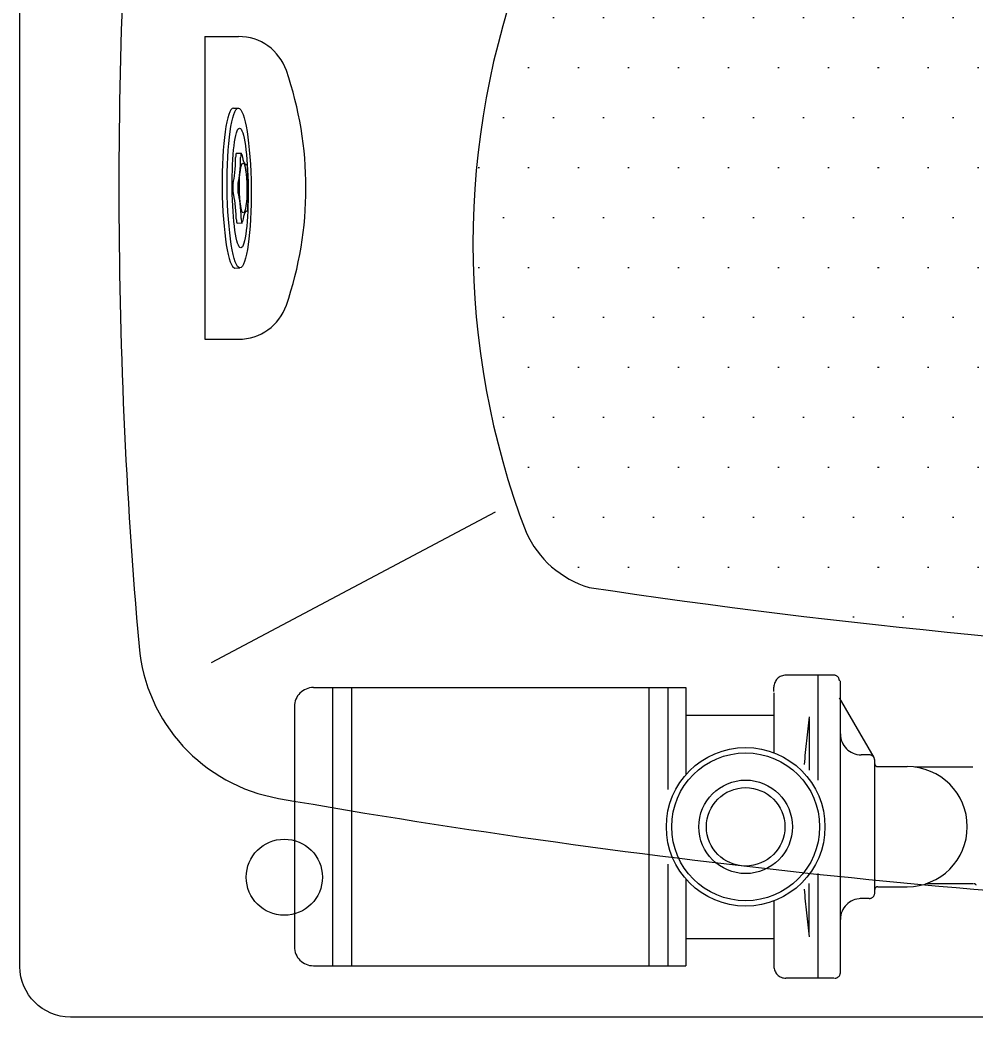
# Model space of a CAD drawing. Header units: millimetres. Extents: x -1258.95 to -1257.3, y 2207.31 to 2208.14.
# Drawn here: x -1258.9514 to -1258.473, y 2207.3131 to 2207.8122 of the extents above; entities that cross this region are included whole.
import ezdxf

# ---------------------------------------------------------------- set-up
doc = ezdxf.new("R2010")
doc.units = ezdxf.units.MM
doc.header["$LTSCALE"] = 10
doc.linetypes.add('HIDDEN', pattern=[0.375, 0.25, -0.125])
for name, color, linetype in [('CONTOR05', 7, 'Continuous'), ('jacuzzi', 1, 'Continuous'), ('LCOTA02', 1, 'Continuous')]:
    doc.layers.add(name, color=color, linetype=linetype)

# ---------------------------------------------------------------- blocks, each defined once
blk = doc.blocks.new('A$C1E5B20B9')
at = {"layer": 'LCOTA02'}
for p, q in [((12.000000421062, 79.99999989069056), (17.000000421062, 79.99999989069056)), ((14.5565718559368, 57.48794447257129), (19.5565718559368, 57.48794447257129)), ((14.55657185593681, 22.51205530881006), (20.02288303118667, 22.51205530881006)), ((12.00000042106194, -1.093094397219829e-07), (17.00000042106194, -1.093094397219829e-07))]:
    blk.add_line(p, q, dxfattribs=at)
for centre, major_axis, ratio, start_param, end_param in [((12.00000042106197, 39.99999989069056), (2.26436696011461e-14, 40), 0.3000000000000004, 0, 3.141592653589793), ((8.1727610004843, 58.95607427712298), (1.356154440721999e-14, 19), 0.3000000000000002, 3.648269228728207, 4.519871670605245), ((14.55657185593677, 54.80805433060459), (2.148789360523377e-14, 2.679890141966695), 0.2999999999999979, 6.283185307179586, 7.661464324195041), ((13.1727610004843, 58.95607427712298), (1.356154440721999e-14, 19), 0.3000000000000002, 3.648269228728207, 4.519871670605245), ((19.55657185593677, 54.80805433060459), (2.148789360523377e-14, 2.679890141966695), 0.2999999999999979, 5.533224820882068, 7.661464324195041), ((23.98973984163953, 70.67157254120889), (1.356154440721999e-14, 19), 0.3000000000000002, 2.391632167292286, 3.263234609169324), ((24.77894546489203, 49.15188084181591), (-6.373527764264091e-16, 2.679890141966695), 0.2999999999999979, 4.276587759446193, 6.404827262759122), ((30.67500042106197, 39.99999989069056), (1.356154440721999e-14, 19), 0.3000000000000002, 1.134995105856405, 2.006597547733411), ((11.32896746365199, 39.99999989069011), (1.502331544433705e-14, 2.679890141966695), 0.2999999999999979, 0.5066765751384184, 2.634916078451359), ((16.32896746365199, 39.99999989069011), (1.502331544433705e-14, 2.679890141966695), 0.2999999999999979, 0.5066765751384184, 2.634916078451359), ((8.172761000484329, 21.04392550425814), (5.753382475790292e-15, 19), 0.3000000000000002, 4.904906290164154, 5.77650873204114), ((13.17276100048433, 21.04392550425814), (5.753382475790292e-15, 19), 0.3000000000000002, 4.904906290164154, 5.77650873204114), ((24.7789454648921, 30.84811893956498), (1.52054162376018e-14, 2.679890141966695), 0.3000000000000032, 3.019950698010269, 5.148190201323208), ((23.98973984163959, 9.328427240171777), (5.753382475790292e-15, 19), 0.3000000000000002, 6.161543351600057, 7.033145793477069), ((14.55657185593682, 25.19194545077676), (8.467686886808126e-15, 2.679890141966695), 0.3000000000000032, 1.763313636574356, 3.141592653589793), ((19.55657185593682, 25.19194545077676), (8.467686886808126e-15, 2.679890141966695), 0.3000000000000032, 1.763313636574356, 3.891553139887276)]:
    blk.add_ellipse(centre, major_axis=major_axis, ratio=ratio, start_param=start_param, end_param=end_param, dxfattribs=at)
for centre, major_axis, ratio in [((17.00000042106197, 39.99999989069056), (2.26436696011461e-14, 40), 0.3000000000000004), ((18.00000042106197, 39.99999989069056), (1.698275220085957e-14, 30), 0.2666666666666672), ((21.00000042106197, 39.99999989069056), (-9.994447272229953e-15, 12.5), 0.3)]:
    blk.add_ellipse(centre, major_axis=major_axis, ratio=ratio, dxfattribs=at)
blk = doc.blocks.new('A$C00053991')
at = {"layer": 'CONTOR05', "xscale": 0.5, "zscale": 0.5}
blk.add_blockref('A$C1E5B20B9', (-2.512992978154216e-07, 8.891433367352874e-08), dxfattribs=at)
blk = doc.blocks.new('A$C691B2982')
at = {"layer": 'CONTOR05', "xscale": 0.1, "yscale": 0.1, "zscale": 0.1}
blk.add_blockref('A$C00053991', (-4.307653966861835e-07, -1.835559260143782e-08), dxfattribs=at)
blk = doc.blocks.new('A$C159910E5')
at = {"layer": 'CONTOR05', "rotation": 270}
blk.add_blockref('A$C691B2982', (2.196003379140166e-10, 1.449852760660974), dxfattribs=at)
blk = doc.blocks.new('A$C3BF32979')
at = {"layer": 'CONTOR05', "rotation": 314.9999999999977}
blk.add_blockref('A$C159910E5', (-0.3957376411786697, 5.261116562411644), dxfattribs=at)
blk = doc.blocks.new('A$C1203195E')
at = {"layer": 'CONTOR05', "rotation": 135.5818886525813}
blk.add_blockref('A$C3BF32979', (4.891131954331485, 4.043363117285367), dxfattribs=at)

msp = doc.modelspace()

# ---------------------------------------------------------------- hatches: boundary and pattern name
at = {"layer": 'jacuzzi'}
h = msp.add_hatch(dxfattribs=at)
h.set_pattern_fill('DOTS', color=256, scale=0.3999999999999604, style=0)
h.set_pattern_definition([(0, (-1260.909376634882, 2206.413338715175), (0.01249999999999876, 0.02499999999999752), [0, -0.02499999999999752])])
edge = h.paths.add_edge_path()
edge.add_arc((-1258.126416416245, 2206.063299936242), 1.887818877550831, 73.3740583773463, 106.6259416226537)
edge.add_arc((-1258.6521112797, 2207.823796477603), 0.05051020408162765, 106.6259416226537, 155.7594702056402)
edge.add_arc((-1258.319276913208, 2207.700171955242), 0.4054614102997596, 159.1425122165885, 200.8574877834114)
edge.add_arc((-1258.6521112797, 2207.576547432881), 0.05051020408162765, 204.2405297943597, 253.3740583773463)
edge.add_arc((-1258.126416416245, 2211.12880350767), 3.640943877550663, 261.4684754869301, 267.529038594441)
edge.add_line((-1258.283710476308, 2207.490932773333), (-1258.259326201383, 2207.514583916566))
edge.add_line((-1258.202199292967, 2207.510653186794), (-1258.259326201383, 2207.514583916566))
edge.add_arc((-1258.20150825298, 2207.546196322198), 0.03554999999999658, 269.2027269801044, 360)
edge.add_arc((-1258.126416416245, 2207.553118813793), 0.03954183673468984, 0, 180)
edge.add_arc((-1258.05132457951, 2207.546196322198), 0.03554999999999658, 180, 270.7972730211982)
edge.add_line((-1258.050633539523, 2207.510653186794), (-1257.993506631107, 2207.514583916566))
edge.add_line((-1257.969122356182, 2207.490932773333), (-1257.993506631107, 2207.514583916566))
edge.add_arc((-1258.126416416245, 2211.12880350767), 3.64094387755028, 272.470961405559, 278.53152451307)
edge.add_arc((-1257.933555919282, 2207.700171955242), 0.4054614102997596, 339.1425122165885, 380.8574877834114)
edge.add_arc((-1257.60072155279, 2207.576547432881), 0.05051020408162765, 286.6259416226537, 335.7594702056402)
edge.add_arc((-1257.60072155279, 2207.823796477603), 0.05051020408162765, 24.24052979435978, 73.3740583773463)

# ---------------------------------------------------------------- linework, layer by layer
for p, q in [((-1258.858814375429, 2207.803884119915), (-1258.858814375429, 2207.65235350767)), ((-1258.858814375429, 2207.803884119915), (-1258.841977640735, 2207.803884119915)), ((-1258.858814375429, 2207.65235350767), (-1258.841977640735, 2207.65235350767)), ((-1258.855613478864, 2207.490579125935), (-1258.713402472959, 2207.566046991667))]:
    msp.add_line(p, q, dxfattribs=at)
at = {"layer": 'jacuzzi', "linetype": 'HIDDEN'}
for p, q in [((-1258.544192927093, 2207.484253620155), (-1258.568252343442, 2207.484253620155)), ((-1258.551945688846, 2207.431639320379), (-1258.551945688846, 2207.484253620155)), ((-1258.540858293891, 2207.33541818497), (-1258.540858293891, 2207.481391400248)), ((-1258.804535795518, 2207.478052107697), (-1258.618202217569, 2207.478052107697)), ((-1258.794997941846, 2207.478052107697), (-1258.794997941846, 2207.338799444077)), ((-1258.785460088173, 2207.478052107697), (-1258.785460088173, 2207.338799444077)), ((-1258.636768230044, 2207.478052107697), (-1258.636768230044, 2207.338799444077)), ((-1258.627230376372, 2207.478052107697), (-1258.627230376372, 2207.426992194469)), ((-1258.618202217569, 2207.478052107697), (-1258.618202217569, 2207.440294172904)), ((-1258.618202217569, 2207.478052107697), (-1258.618202217569, 2207.434384611614)), ((-1258.618202217569, 2207.476016729723), (-1258.618202217569, 2207.440294172904)), ((-1258.618202217569, 2207.476016729723), (-1258.618202217569, 2207.440294172904)), ((-1258.574109794539, 2207.476089435617), (-1258.574109794539, 2207.478246679912)), ((-1258.574109794539, 2207.476089435617), (-1258.574109794539, 2207.478246679912)), ((-1258.524025652915, 2207.442960373551), (-1258.541330707185, 2207.472933606777)), ((-1258.81407364919, 2207.468514254024), (-1258.81407364919, 2207.34833729775)), ((-1258.618202217569, 2207.464301335466), (-1258.574109794539, 2207.464301335466)), ((-1258.556421685241, 2207.462338284135), (-1258.556421685241, 2207.43674709232)), ((-1258.526504408065, 2207.444391483505), (-1258.530437905282, 2207.444391483505)), ((-1258.523642188158, 2207.375280321621), (-1258.523642188158, 2207.441529263597)), ((-1258.522188180445, 2207.438454285344), (-1258.507405768697, 2207.438454285344)), ((-1258.474519113907, 2207.438219583311), (-1258.503657399853, 2207.438219583311)), ((-1258.627230376372, 2207.389680979565), (-1258.627230376372, 2207.338799444077)), ((-1258.618202217569, 2207.38228856242), (-1258.618202217569, 2207.338799444077)), ((-1258.551945688846, 2207.332554057492), (-1258.551945688846, 2207.385031946083)), ((-1258.556421685241, 2207.354334889899), (-1258.556421685241, 2207.379926081714)), ((-1258.522188180445, 2207.378355299875), (-1258.507405768697, 2207.378355299875)), ((-1258.474519113907, 2207.379809307587), (-1258.498171579508, 2207.379809307587)), ((-1258.473674623461, 2207.37972156435), (-1258.474181820707, 2207.37972156435)), ((-1258.526504408065, 2207.372418101713), (-1258.530910318576, 2207.372418101713)), ((-1258.618202217569, 2207.35234252848), (-1258.618202217569, 2207.338799444077)), ((-1258.574109794539, 2207.35234252848), (-1258.618202217569, 2207.35234252848)), ((-1258.804535795518, 2207.338799444077), (-1258.618202217569, 2207.338799444077)), ((-1258.574109794539, 2207.340720149602), (-1258.574109794539, 2207.338562905306)), ((-1258.574109794539, 2207.340720149602), (-1258.574109794539, 2207.338562905306)), ((-1258.551337215111, 2207.332554057492), (-1258.568100946726, 2207.332554057492)), ((-1258.551337215111, 2207.332554057492), (-1258.568100946726, 2207.332554057492)), ((-1258.544192927093, 2207.332555965063), (-1258.552722342416, 2207.332555965063))]:
    msp.add_line(p, q, dxfattribs=at)
at = {"layer": 'jacuzzi', "color": 3}
msp.add_lwpolyline([(-1258.926161314204, 2208.143118813793, 0.414213562373095), (-1258.951416416245, 2208.117863711752, -0.414213562373095), (-1258.926161314204, 2208.143118813793), (-1257.326671518286, 2208.143118813793, -0.414213562373095), (-1257.301416416245, 2208.117863711752), (-1257.301416416245, 2207.338373915834, -0.414213562373095), (-1257.326671518286, 2207.313118813793), (-1258.926161314204, 2207.313118813793, -0.414213562373095), (-1258.951416416245, 2207.338373915834), (-1258.951416416245, 2208.117863711752)], format="xyb", dxfattribs=at)
at = {"layer": 'jacuzzi', "linetype": 'HIDDEN'}
for points in [[(-1258.574109794539, 2207.4753583085), (-1258.574109794539, 2207.445417656772)], [(-1258.574109794539, 2207.371255517261), (-1258.574109794539, 2207.347377017305), (-1258.574109794539, 2207.340720149602)], [(-1258.574109794539, 2207.35234252848), (-1258.574109794539, 2207.347377017305), (-1258.574109794539, 2207.340720149602)]]:
    msp.add_lwpolyline(points, dxfattribs=at)
for radius in [0.0396884175637723, 0.03700452575282685, 0.02340442384470183, 0.0196277895416319]:
    msp.add_circle((-1258.588257753918, 2207.408336587017), radius, dxfattribs=at)
at = {"layer": 'jacuzzi'}
msp.add_circle((-1258.819120497878, 2207.383118813793), 0.01904999999999811, dxfattribs=at)
for centre, radius, start, end in [((-1256.287902761483, 2207.728218412947), 2.614015263843747, 174.9599730419052, 185.0400485186858), ((-1258.319276913208, 2207.700171955242), 0.4054614102997596, 159.1425122165885, 200.8574877834114), ((-1258.841977640735, 2207.778629017875), 0.02525510204081383, 18.92464441513579, 90), ((-1258.989299069306, 2207.728118813793), 0.1809948979591653, 341.0753555848642, 18.92464441513579), ((-1258.841977640735, 2207.677608609711), 0.02525510204081383, 270, 341.0753555848642), ((-1258.6521112797, 2207.576547432881), 0.05051020408162765, 204.2405297943597, 253.3740583773463), ((-1258.126416416245, 2211.12880350767), 3.640943877550663, 261.4684754869301, 267.529038594441), ((-1258.807438515752, 2207.506012907), 0.08469999999999162, 185.0400485186858, 260.061776956585), ((-1258.126416416245, 2211.392782428144), 4.030681298804316, 260.061776956585, 268.0450703257703)]:
    msp.add_arc(centre, radius, start, end, dxfattribs=at)
at = {"layer": 'jacuzzi', "linetype": 'HIDDEN'}
for centre, radius, start, end in [((-1258.568100946726, 2207.478246679912), 0.006008847813590934, 90, 180), ((-1258.568100946726, 2207.478246679912), 0.006008847813590934, 90, 180), ((-1258.544192927093, 2207.481391400248), 0.002862219907325641, 0, 90), ((-1258.804535795518, 2207.468514254024), 0.009537853672366562, 90, 180), ((-1258.142180492802, 2207.407886357392), 0.4179412894328171, 172.3702998037925, 175.663616037354), ((-1258.530437905282, 2207.454811872114), 0.01042038860927022, 180, 270), ((-1258.526504408065, 2207.441529263597), 0.002862219907325641, 0, 90), ((-1258.522188180445, 2207.439908293056), 0.001454007712921443, 180, 270), ((-1258.507405768697, 2207.408404792609), 0.03004949273370983, 270, 90), ((-1258.142180492802, 2207.408786816642), 0.4179412894328171, 184.336383962646, 187.6297001962075), ((-1258.522188180445, 2207.376901292162), 0.001454007712921443, 90, 180), ((-1258.473674623461, 2207.378978690316), 0.0007428740337881273, 14.85825029079826, 90), ((-1258.530437905282, 2207.361997713104), 0.01042038860927022, 90, 180), ((-1258.526504408065, 2207.375280321621), 0.002862219907325641, 270, 0), ((-1258.804535795518, 2207.34833729775), 0.009537853672366562, 180, 270), ((-1258.568100946726, 2207.338562905306), 0.006008847813590934, 180, 270), ((-1258.568100946726, 2207.338562905306), 0.006008847813590934, 180, 270), ((-1258.543720513798, 2207.33541818497), 0.002862219907325641, 270, 0)]:
    msp.add_arc(centre, radius, start, end, dxfattribs=at)

# ---------------------------------------------------------------- block references
at = {"layer": 'jacuzzi', "xscale": 0.01000000000021828, "yscale": 0.01000000000021828, "zscale": 0.01000000000010459}
msp.add_blockref('A$C1203195E', (-1258.850221277916, 2207.688026052988), dxfattribs=at)

doc.saveas('drawing.dxf')
